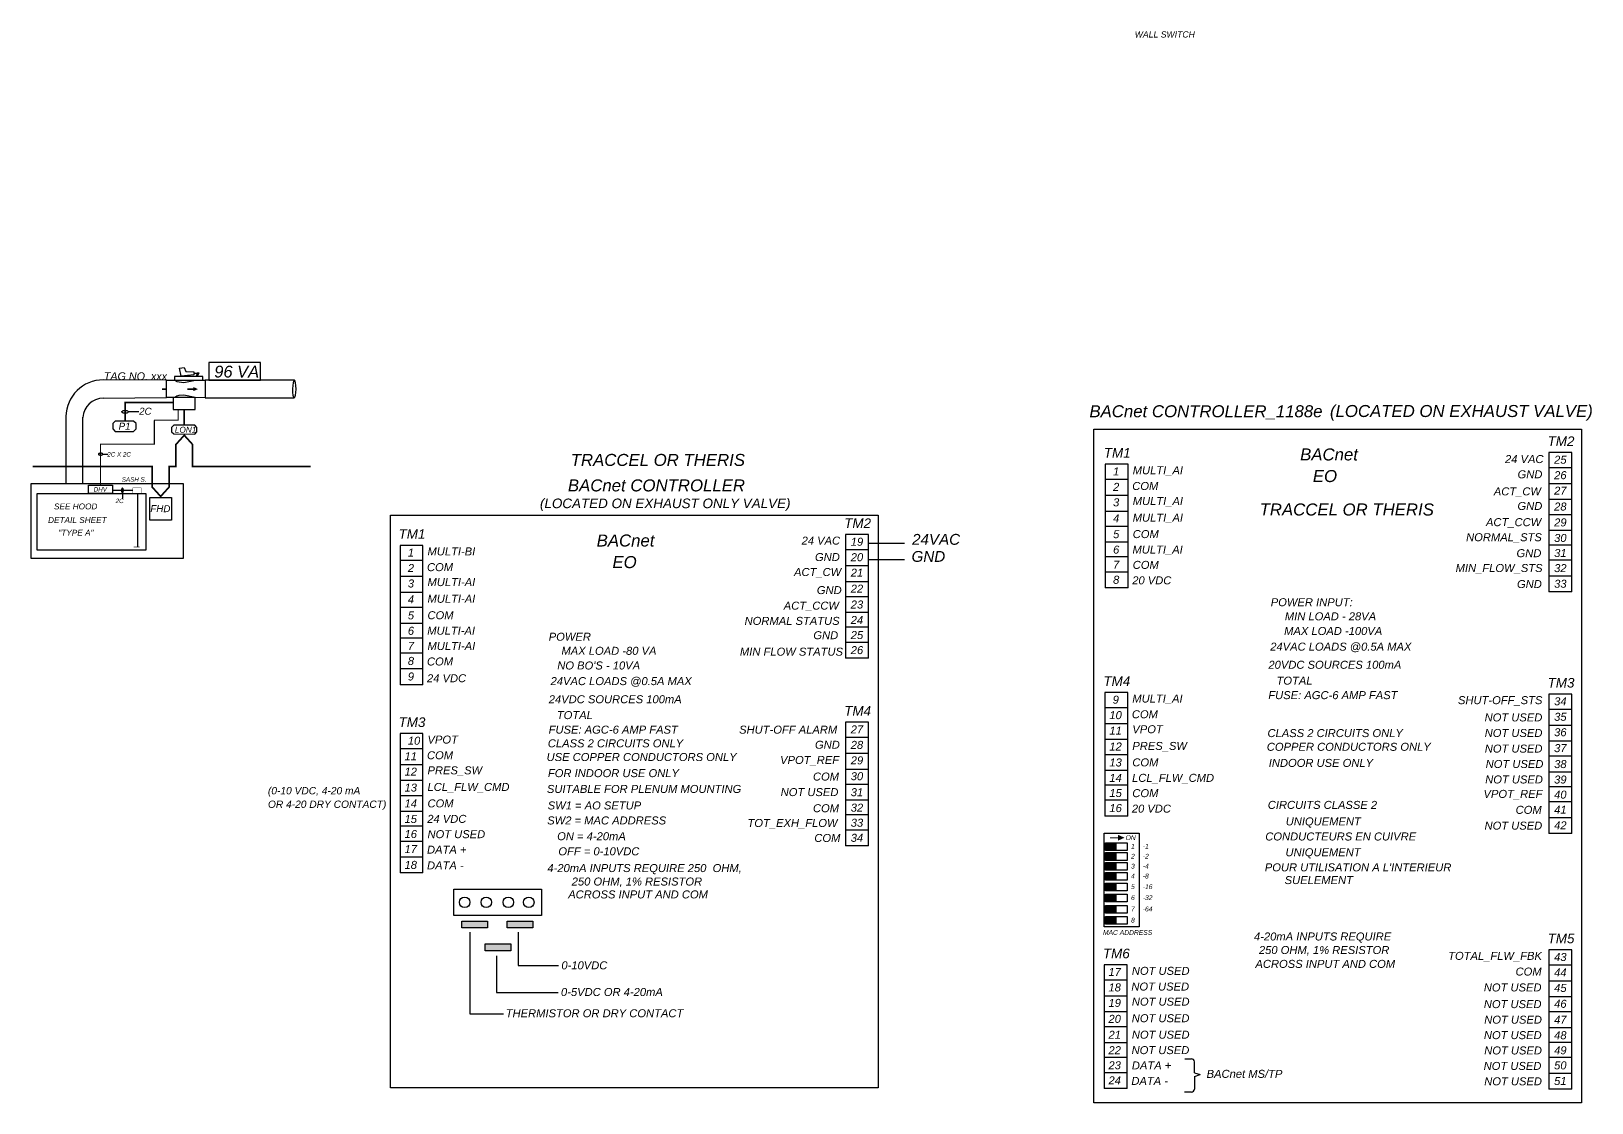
# Model space of a CAD drawing. Header units: inches. Extents: x -1342 to 5137, y -3408 to 967.
# Drawn here: x 1402 to 3339, y -1662 to -332 of the extents above; entities that cross this region are included whole.
import ezdxf
from ezdxf.enums import TextEntityAlignment as Align

# ---------------------------------------------------------------- set-up
doc = ezdxf.new("R2010")
doc.units = ezdxf.units.IN
doc.header["$LTSCALE"] = 0.1
doc.header["$MEASUREMENT"] = 0
for name, color, linetype in [('Hood', 2, 'Continuous'), ('WIRE', 7, 'Continuous'), ('YELLOW', 2, 'Continuous')]:
    doc.layers.add(name, color=color, linetype=linetype)
doc.styles.get("Standard").update_dxf_attribs({"font": 'ariali.ttf'})
doc.dimstyles.get("Standard").update_dxf_attribs({"dimtxt": 0.18, "dimasz": 0.18, "dimexe": 0.18, "dimexo": 0.0625, "dimgap": 0.09, "dimtad": 0, "dimtih": 1, "dimtoh": 1, "dimdec": 4, "dimzin": 0, "dimdsep": 46, "dimtxsty": 'Standard', "dimcen": 0.09, "dimadec": 0, "dimazin": 0, "dimtfac": 1, "dimtdec": 4, "dimtofl": 0, "dimtmove": 0, "dimatfit": 3, "dimfxl": 1, "dimtolj": 1, "dimtzin": 0, "dimarcsym": 0})

# ---------------------------------------------------------------- blocks, each defined once
blk = doc.blocks.new('VNTG_arrow_Right')
at = {"layer": 'YELLOW', "color": 7}
blk.add_lwpolyline([(0.191, 0.002, 0, 0.25, 0), (-0.089, 0.002, 0.25, 0.25, 0)], format="xyseb", dxfattribs=at)
blk = doc.blocks.new('MSTP SUM')
for p, q in [((-0.081, 0.12), (-0.025, 0.12)), ((0, 0.001), (0, 0.094)), ((0, 0), (0.049, -0.015)), ((0, -0.032), (0.049, -0.015)), ((0, -0.033), (0, -0.14)), ((-0.025, -0.165), (-0.084, -0.165))]:
    blk.add_line(p, q)
for centre, start, end in [((-0.025, 0.095), 0, 90), ((-0.025, -0.14), 270, 0)]:
    blk.add_arc(centre, 0.025, start, end)
at = {"layer": 'WIRE', "color": 7}
blk.add_text('BACnet MS/TP', height=0.0685, dxfattribs=at).set_placement((0.105, -0.043))

msp = doc.modelspace()

# ---------------------------------------------------------------- hatches: boundary and pattern name
h = msp.add_hatch(color=256)
h.dxf.hatch_style = 1
h.paths.add_polyline_path([(2748.5, -1339.2), (2735.7, -1339.2), (2735.7, -1348.8), (2748.3, -1348.8)])
h = msp.add_hatch(color=256)
h.dxf.hatch_style = 1
h.paths.add_polyline_path([(2748.5, -1351.5), (2735.7, -1351.5), (2735.7, -1361.1), (2748.3, -1361.1)])
h = msp.add_hatch(color=256)
h.dxf.hatch_style = 1
h.paths.add_polyline_path([(2748.5, -1363.9), (2735.7, -1363.9), (2735.7, -1373.4), (2748.3, -1373.4)])
h = msp.add_hatch(color=256)
h.dxf.hatch_style = 1
h.paths.add_polyline_path([(2748.5, -1376.2), (2735.7, -1376.2), (2735.7, -1385.8), (2748.3, -1385.8)])
h = msp.add_hatch(color=256)
h.dxf.hatch_style = 1
h.paths.add_polyline_path([(2748.5, -1389.3), (2735.7, -1389.3), (2735.7, -1398.9), (2748.3, -1398.9)])
h = msp.add_hatch(color=256)
h.dxf.hatch_style = 1
h.paths.add_polyline_path([(2748.5, -1403), (2735.7, -1403), (2735.7, -1412.5), (2748.3, -1412.5)])
h = msp.add_hatch(color=256)
h.dxf.hatch_style = 1
h.paths.add_polyline_path([(2748.5, -1417), (2735.7, -1417), (2735.7, -1426.6), (2748.3, -1426.6)])
h = msp.add_hatch(color=256)
h.dxf.hatch_style = 1
h.paths.add_polyline_path([(2748.5, -1430.8), (2735.7, -1430.8), (2735.7, -1440.4), (2748.3, -1440.4)])
at = {"layer": 'WIRE'}
for points in [[(1968.5, -1436.5), (1936.6, -1436.5), (1936.6, -1445), (1968.5, -1445)], [(2024.7, -1436.5), (1992.8, -1436.5), (1992.8, -1445), (2024.7, -1445)], [(1997.3, -1464.9), (1965.4, -1464.9), (1965.4, -1473.5), (1997.3, -1473.5)]]:
    msp.add_hatch(color=7, dxfattribs=at).paths.add_polyline_path(points)

# ---------------------------------------------------------------- linework, layer by layer
for p, q in [((2748.5, -1339.2), (2748.3, -1348.8)), ((2748.5, -1351.5), (2748.3, -1361.1)), ((2748.5, -1363.9), (2748.3, -1373.4)), ((2748.5, -1376.2), (2748.3, -1385.8)), ((2748.5, -1389.3), (2748.3, -1398.9)), ((2748.5, -1403), (2748.3, -1412.5)), ((2748.5, -1417), (2748.3, -1426.6)), ((2748.5, -1430.8), (2748.3, -1440.4))]:
    msp.add_line(p, q)
for points in [[(1686.3, -743.3), (1622.3, -743.2), (1622.3, -765.2), (1686.3, -765.3)], [(1472.8, -895.6), (1502.8, -895.6), (1502.8, -905.7), (1472.8, -905.7)], [(1548.9, -911), (1576.1, -911), (1576.1, -939), (1548.9, -939)], [(2734, -1327.3), (2777.5, -1327.3), (2777.5, -1443.6), (2734, -1443.6)], [(2735.7, -1339.2), (2762.3, -1339.2), (2762.3, -1348.8), (2735.7, -1348.8)], [(2735.7, -1351.5), (2762.3, -1351.5), (2762.3, -1361.1), (2735.7, -1361.1)], [(2735.7, -1363.9), (2762.3, -1363.9), (2762.3, -1373.4), (2735.7, -1373.4)], [(2735.7, -1376.2), (2762.3, -1376.2), (2762.3, -1385.8), (2735.7, -1385.8)], [(2735.7, -1389.3), (2762.3, -1389.3), (2762.3, -1398.9), (2735.7, -1398.9)], [(2735.7, -1403), (2762.3, -1403), (2762.3, -1412.5), (2735.7, -1412.5)], [(2735.7, -1417), (2762.3, -1417), (2762.3, -1426.6), (2735.7, -1426.6)], [(2735.7, -1430.8), (2762.3, -1430.8), (2762.3, -1440.4), (2735.7, -1440.4)]]:
    msp.add_lwpolyline(points, close=True)
at = {"const_width": 1.45}
msp.add_lwpolyline([(2751.1, -1333.1), (2741.2, -1333.1)], dxfattribs=at)
at = {"extrusion": (0, 0, -1)}
msp.add_ellipse((1728.4, -776.2), major_axis=(-0.2, -10.8), ratio=0.203088, dxfattribs=at)
at = {"layer": 'Hood', "color": 0, "linetype": 'Continuous'}
for p, q in [((1585.8, -750.3), (1591.6, -749.3)), ((1587.9, -760.2), (1585.8, -750.3)), ((1591.6, -749.3), (1593.7, -754.4)), ((1593.7, -754.4), (1603.7, -754.7)), ((1603.7, -754.7), (1603.7, -756.5)), ((1603.7, -758.8), (1587.9, -760.2)), ((1603.7, -756.5), (1609.7, -756.1)), ((1609.4, -756.9), (1603.7, -757.3)), ((1603.7, -757.3), (1603.7, -758.8)), ((1609.7, -756.1), (1609.4, -756.9))]:
    msp.add_line(p, q, dxfattribs=at)
at = {"layer": 'Hood', "color": 0}
for p, q in [((1569.7, -765.1), (1491.3, -765)), ((1569.7, -786.8), (1569.7, -765.1)), ((1569.7, -765.1), (1579.8, -765.2)), ((1614.7, -760.8), (1579.8, -760.8)), ((1579.8, -760.8), (1579.8, -765.2)), ((1579.8, -765.2), (1582.4, -766.9)), ((1579.8, -765.2), (1614.7, -765.2)), ((1582.4, -766.9), (1591.2, -768.2)), ((1591.2, -768.2), (1605.6, -765.2)), ((1605.6, -765.2), (1617.6, -765.2)), ((1608.4, -756.2), (1606.6, -760.8)), ((1609.7, -756.1), (1607.8, -760.8)), ((1608.4, -756.2), (1609.7, -756.1)), ((1614.7, -765.2), (1614.7, -760.8)), ((1728.6, -765.4), (1617.6, -765.2)), ((1617.6, -765.2), (1617.6, -787)), ((1491.3, -787.7), (1569.7, -786.8)), ((1579.7, -786.8), (1569.7, -786.8)), ((1578.2, -786.9), (1578.1, -801.6)), ((1605.5, -786.9), (1578.2, -786.9)), ((1579.5, -786.8), (1579.7, -786.8)), ((1580.8, -786.4), (1579.7, -786.8)), ((1582.4, -785), (1580.8, -786.4)), ((1584.9, -784.4), (1582.4, -785)), ((1591.2, -783.9), (1584.9, -784.4)), ((1605.5, -786.9), (1591.2, -783.9)), ((1605.5, -801.7), (1605.5, -786.9)), ((1617.6, -787), (1605.5, -786.9)), ((1605.5, -786.9), (1605.5, -786.9)), ((1605.5, -786.9), (1605.5, -786.9)), ((1605.5, -786.9), (1605.5, -786.9)), ((1605.5, -786.9), (1605.5, -786.9)), ((1617.6, -787), (1728.2, -787.1)), ((1444.9, -810.4), (1444.8, -893.3)), ((1465.7, -893.3), (1465.7, -811.3)), ((1535.5, -804.6), (1522.5, -804.5)), ((1578.1, -801.6), (1605.5, -801.7)), ((1506.2, -816), (1503, -819.1)), ((1503, -819.1), (1503, -825.8)), ((1503, -825.8), (1506.2, -829)), ((1528.9, -816), (1506.2, -816)), ((1506.2, -829), (1528.9, -829)), ((1532.1, -819.2), (1528.9, -816)), ((1528.9, -829), (1532.1, -825.8)), ((1532.1, -825.8), (1532.1, -819.2)), ((1578.7, -821.1), (1576, -823.8)), ((1576, -823.8), (1576, -829.3)), ((1576, -829.3), (1578.7, -832)), ((1604.9, -821.1), (1578.7, -821.1)), ((1578.7, -832), (1604.9, -832.1)), ((1607.6, -823.8), (1604.9, -821.1)), ((1604.9, -832.1), (1607.6, -829.4)), ((1607.6, -829.4), (1607.6, -823.8)), ((1490.7, -857), (1497, -857)), ((1527.9, -902.1), (1502.8, -902.1)), ((1515, -904.6), (1515, -912)), ((1533.8, -905.7), (1533.8, -972.4))]:
    msp.add_line(p, q, dxfattribs=at)
for points in [[(1608.9, -776.3, 0, 5.23, 0), (1603, -776.3, 5.23, 5.23, 0)], [(1748.6, -872.5, 2.04, 2.04, 0), (1748.6, -872.5, 2.04, 2.04, 0), (1748.6, -872.5, 2.04, 2.04, 0), (1602.2, -872.5, 2.04, 2.04, 0), (1602.2, -850.4, 2.04, 2.04, 0)]]:
    msp.add_lwpolyline(points, format="xyseb", dxfattribs=at)
at = {"layer": 'Hood', "color": 0, "linetype": 'Continuous'}
for points, const_width in [([(1578.2, -793.1), (1518.4, -793), (1518.4, -816)], 2.13), ([(1554.1, -814.9), (1584.3, -814.9), (1584.3, -814.9), (1584.3, -801.6)], 1.37), ([(1591.8, -821.1), (1591.8, -821.1), (1591.8, -801.6)], 2.13), ([(1487.8, -895.6), (1487.8, -844.7), (1554.7, -844.7), (1554.7, -814.9)], 1.37), ([(1581.4, -850.4), (1581.4, -845.1), (1591.8, -833.6), (1602.2, -845.1), (1602.2, -850.4)], 2.04), ([(1571.9, -872.5), (1571.9, -872.5), (1581.3, -872.5), (1581.4, -850.4)], 2.04), ([(1553.1, -872.5), (1553.1, -872.5), (1403.5, -872.5), (1403.5, -872.5)], 2.04), ([(1552.1, -872.5), (1552.1, -898), (1562.5, -909.5), (1572.9, -898), (1572.9, -872.5)], 2.04)]:
    msp.add_lwpolyline(points, dxfattribs=dict(at, const_width=const_width))
at = {"layer": 'Hood', "color": 0}
for points, const_width in [([(1570.5, -776.2), (1564.3, -776.2)], 2.04), ([(1604.6, -776.3), (1595.7, -776.3)], 2.04), ([(1529.1, -972.4), (1536.4, -972.4)], 0.775)]:
    msp.add_lwpolyline(points, dxfattribs=dict(at, const_width=const_width))
for points in [[(1514.3, -804.5, -0.189716), (1514.5, -803.9, -0.100949), (1515.5, -803.2, -0.059135), (1516.7, -802.8, -0.045568), (1518.4, -802.7, -0.045568), (1520.1, -802.8, -0.059135), (1521.3, -803.2, -0.100949), (1522.3, -803.9, -0.189716), (1522.5, -804.5, -0.189716), (1522.3, -805.1, -0.100949), (1521.3, -805.8, -0.059135), (1520.1, -806.2, -0.045568), (1518.4, -806.3, -0.045568), (1516.7, -806.2, -0.059135), (1515.5, -805.8, -0.100949), (1514.5, -805.1, -0.189716)], [(1490.7, -857, 0.189716), (1490.5, -856.6, 0.100949), (1489.9, -856.2, 0.059135), (1489.1, -856, 0.045568), (1488, -855.9, 0.045568), (1487, -856, 0.059135), (1486.2, -856.2, 0.100949), (1485.5, -856.6, 0.189716), (1485.4, -857, 0.189716), (1485.5, -857.4, 0.100949), (1486.2, -857.9, 0.059135), (1487, -858.1, 0.045568), (1488, -858.2, 0.045568), (1489.1, -858.1, 0.059135), (1489.9, -857.9, 0.100949), (1490.5, -857.4, 0.189716)], [(1515, -904.6, 0.189716), (1515.4, -904.5, 0.100949), (1515.8, -903.8, 0.059135), (1516.1, -903, 0.045568), (1516.2, -902, 0.045568), (1516.1, -900.9, 0.059135), (1515.8, -900.1, 0.100949), (1515.4, -899.5, 0.189716), (1515, -899.3, 0.189716), (1514.6, -899.5, 0.100949), (1514.2, -900.1, 0.059135), (1513.9, -900.9, 0.045568), (1513.8, -902, 0.045568), (1513.9, -903, 0.059135), (1514.2, -903.8, 0.100949), (1514.6, -904.5, 0.189716)]]:
    msp.add_lwpolyline(points, format="xyb", close=True, dxfattribs=at)
msp.add_lwpolyline([(1401.8, -893.3), (1590.5, -893.3), (1590.5, -986.6), (1401.8, -986.6), (1401.8, -893.3)], dxfattribs=at)
msp.add_lwpolyline([(1409, -905.7), (1543.9, -905.7), (1543.9, -976), (1409, -976)], close=True, dxfattribs=at)
at = {"layer": 'Hood', "color": 0, "const_width": 0.444}
msp.add_lwpolyline([(1538.7, -905.7), (1538.7, -899.5, 0.414214), (1537.9, -898.7), (1528.8, -898.7, 0.414214), (1527.9, -899.5), (1527.9, -905.7)], format="xyb", close=True, dxfattribs=at)
at = {"layer": 'Hood', "color": 0}
for centre, radius, start, end in [((1491.2, -811.3), 46.4, 89.8974, 178.8862), ((1491.3, -813.3), 25.6, 90.0048, 175.7229)]:
    msp.add_arc(centre, radius, start, end, dxfattribs=at)
at = {"layer": 'WIRE', "color": 7}
for p, q in [((2735.3, -869.5), (2735.3, -1022.9)), ((2763.8, -869.5), (2735.3, -869.5)), ((2763.8, -1022.9), (2763.8, -869.5)), ((3314.7, -855), (3286.2, -855)), ((3286.2, -855), (3286.2, -1027.9)), ((3314.7, -1027.9), (3314.7, -855)), ((2763.8, -888.6), (2735.3, -888.6)), ((3314.7, -874), (3286.2, -874)), ((2763.8, -908.3), (2735.3, -908.3)), ((3314.7, -893.8), (3286.2, -893.8)), ((2763.8, -928), (2735.3, -928)), ((3314.7, -913.5), (3286.2, -913.5)), ((2763.8, -946.7), (2735.3, -946.7)), ((3314.7, -932.2), (3286.2, -932.2)), ((2441.4, -956.8), (2412.9, -956.8)), ((2412.9, -956.8), (2412.9, -1110.2)), ((2441.4, -1110.2), (2441.4, -956.8)), ((2441.4, -967.3), (2486.2, -967.3)), ((2763.8, -966.4), (2735.3, -966.4)), ((3314.7, -951.9), (3286.2, -951.9)), ((1859.7, -970.2), (1859.7, -1143.1)), ((1888.2, -970.2), (1859.7, -970.2)), ((1888.2, -1143.1), (1888.2, -970.2)), ((2441.4, -975.9), (2412.9, -975.9)), ((2441.4, -987.9), (2486.2, -987.9)), ((2763.8, -984.6), (2735.3, -984.6)), ((3314.7, -970.1), (3286.2, -970.1)), ((1888.2, -989.2), (1859.7, -989.2)), ((2441.4, -995.6), (2412.9, -995.6)), ((2763.8, -1003.4), (2735.3, -1003.4)), ((3314.7, -988.8), (3286.2, -988.8)), ((1888.2, -1009), (1859.7, -1009)), ((2441.4, -1015.3), (2412.9, -1015.3)), ((2763.8, -1022.9), (2735.3, -1022.9)), ((3314.7, -1008.4), (3286.2, -1008.4)), ((1888.2, -1028.7), (1859.7, -1028.7)), ((2441.4, -1034), (2412.9, -1034)), ((3314.7, -1027.9), (3286.2, -1027.9)), ((1888.2, -1047.4), (1859.7, -1047.4)), ((2441.4, -1053.7), (2412.9, -1053.7)), ((1888.2, -1067.1), (1859.7, -1067.1)), ((2441.4, -1071.9), (2412.9, -1071.9)), ((1888.2, -1085.3), (1859.7, -1085.3)), ((1888.2, -1104), (1859.7, -1104)), ((2441.4, -1090.7), (2412.9, -1090.7)), ((1888.2, -1123.6), (1859.7, -1123.6)), ((2441.4, -1110.2), (2412.9, -1110.2)), ((1888.2, -1143.1), (1859.7, -1143.1)), ((2763.2, -1152.8), (2734.7, -1152.8)), ((2734.7, -1152.8), (2734.7, -1306.2)), ((2763.2, -1306.2), (2763.2, -1152.8)), ((3286.2, -1154.8), (3286.2, -1327.7)), ((3314.7, -1154.8), (3286.2, -1154.8)), ((3314.7, -1327.7), (3314.7, -1154.8)), ((2763.2, -1171.8), (2734.7, -1171.8)), ((3314.7, -1173.8), (3286.2, -1173.8)), ((2412.9, -1189.7), (2412.9, -1343.1)), ((2441.4, -1189.7), (2412.9, -1189.7)), ((2441.4, -1343.1), (2441.4, -1189.7)), ((2763.2, -1191.6), (2734.7, -1191.6)), ((3314.7, -1193.6), (3286.2, -1193.6)), ((1888.2, -1203.7), (1859.7, -1203.7)), ((1859.7, -1203.7), (1859.7, -1376.6)), ((1888.2, -1376.6), (1888.2, -1203.7)), ((2441.4, -1208.8), (2412.9, -1208.8)), ((2763.2, -1211.3), (2734.7, -1211.3)), ((3314.7, -1213.3), (3286.2, -1213.3)), ((1888.2, -1222.8), (1859.7, -1222.8)), ((2441.4, -1228.5), (2412.9, -1228.5)), ((2763.2, -1230), (2734.7, -1230)), ((3314.7, -1232), (3286.2, -1232)), ((1888.2, -1242.5), (1859.7, -1242.5)), ((2441.4, -1248.2), (2412.9, -1248.2)), ((2763.2, -1249.7), (2734.7, -1249.7)), ((3314.7, -1251.7), (3286.2, -1251.7)), ((1888.2, -1262.2), (1859.7, -1262.2)), ((2441.4, -1266.9), (2412.9, -1266.9)), ((2763.2, -1267.9), (2734.7, -1267.9)), ((3314.7, -1269.9), (3286.2, -1269.9)), ((1888.2, -1280.9), (1859.7, -1280.9)), ((2441.4, -1286.6), (2412.9, -1286.6)), ((2763.2, -1286.6), (2734.7, -1286.6)), ((3314.7, -1288.6), (3286.2, -1288.6)), ((1888.2, -1300.6), (1859.7, -1300.6)), ((2441.4, -1304.8), (2412.9, -1304.8)), ((2763.2, -1306.2), (2734.7, -1306.2)), ((3314.7, -1308.2), (3286.2, -1308.2)), ((1888.2, -1318.8), (1859.7, -1318.8)), ((2441.4, -1323.6), (2412.9, -1323.6)), ((3314.7, -1327.7), (3286.2, -1327.7)), ((1888.2, -1337.6), (1859.7, -1337.6)), ((2441.4, -1343.1), (2412.9, -1343.1)), ((1888.2, -1357.1), (1859.7, -1357.1)), ((1888.2, -1376.6), (1859.7, -1376.6)), ((3286.2, -1472.1), (3286.2, -1645)), ((3314.7, -1472.1), (3286.2, -1472.1)), ((3314.7, -1645), (3314.7, -1472.1)), ((2734.1, -1490.7), (2734.1, -1644.1)), ((2762.6, -1490.7), (2734.1, -1490.7)), ((2762.6, -1644.1), (2762.6, -1490.7)), ((3314.7, -1491.1), (3286.2, -1491.1)), ((2762.6, -1509.8), (2734.1, -1509.8)), ((3314.7, -1510.9), (3286.2, -1510.9)), ((2762.6, -1529.5), (2734.1, -1529.5)), ((3314.7, -1530.6), (3286.2, -1530.6)), ((2762.6, -1549.2), (2734.1, -1549.2)), ((3314.7, -1549.3), (3286.2, -1549.3)), ((2762.6, -1567.9), (2734.1, -1567.9)), ((3314.7, -1569), (3286.2, -1569)), ((2762.6, -1587.6), (2734.1, -1587.6)), ((3314.7, -1587.2), (3286.2, -1587.2)), ((2762.6, -1605.8), (2734.1, -1605.8)), ((3314.7, -1605.9), (3286.2, -1605.9)), ((2762.6, -1624.6), (2734.1, -1624.6)), ((3314.7, -1625.5), (3286.2, -1625.5)), ((2762.6, -1644.1), (2734.1, -1644.1)), ((3314.7, -1645), (3286.2, -1645))]:
    msp.add_line(p, q, dxfattribs=at)
for points in [[(2721.3, -826.1), (3326.7, -826.1), (3326.7, -1662), (2721.3, -1662)], [(1847.8, -932.9), (2453.2, -932.9), (2453.2, -1643.5), (1847.8, -1643.5)], [(1926.7, -1396.7), (2035.3, -1396.7), (2035.3, -1429.6), (1926.7, -1429.6)], [(1936.6, -1436.5), (1968.5, -1436.5), (1968.5, -1445), (1936.6, -1445)], [(1992.8, -1436.5), (2024.7, -1436.5), (2024.7, -1445), (1992.8, -1445)], [(1965.4, -1464.9), (1997.3, -1464.9), (1997.3, -1473.5), (1965.4, -1473.5)]]:
    msp.add_lwpolyline(points, close=True, dxfattribs=at)
for centre in [(1940, -1413.2), (1966.8, -1413.2), (1994.2, -1413.2), (2019.6, -1413.2)]:
    msp.add_circle(centre, 6.51, dxfattribs=at)

# ---------------------------------------------------------------- block references
for name, p, xscale, yscale, zscale in [('VNTG_arrow_Right', (2753.7, -1333.1), 29.00492655975136, 29.00492655975136, 29.00492655975136), ('MSTP SUM', (2845.9, -1624.8), 145.0246327987568, 145.0246327987568, 145.0246327987568)]:
    msp.add_blockref(name, p, dxfattribs=dict(xscale=xscale, yscale=yscale, zscale=zscale))

# ---------------------------------------------------------------- texts
at = {"layer": 'Hood', "color": 0}
for s, height, p in [('WALL SWITCH', 7.694, (2771.9, -340)), ('2C X 2C', 5.57, (1496.2, -860.1)), ('SASH S.', 5.57, (1514.2, -891.2)), ('DHV', 5.57, (1479.4, -903.4)), ('2C', 5.57, (1506.6, -917.8))]:
    msp.add_text(s, height=height, dxfattribs=at).set_placement(p)
for s, height, p in [('TAG NO. xxx', 9.556, (1491.9, -765)), ('96 VA', 14.61, (1629.1, -761.9)), ('2C', 8.68, (1535.8, -808.1)), ('P1', 8.68, (1510.3, -826.7)), ('LON1', 7.32, (1580.1, -830.4)), ('FHD', 8.68, (1549.7, -929))]:
    msp.add_text(s, height=height, rotation=359.8974, dxfattribs=at).set_placement(p)
for s, height, p in [('SEE HOOD', 7.32, (1457, -925.6)), ('DETAIL SHEET', 7.321, (1459.1, -942.5)), ('"TYPE A"', 7.32, (1457.3, -958.2))]:
    msp.add_text(s, height=height, dxfattribs=at).set_placement(p, align=Align.CENTER)
at = {"layer": 'WIRE', "color": 7}
for s, height, p in [('BACnet CONTROLLER_1188e', 14.909, (3005, -803.8)), ('(LOCATED ON EXHAUST VALVE)', 14.909, (3340.6, -803.5)), ('BACnet', 14.91, (3049, -857.4)), ('TRACCEL OR THERIS', 14.909, (2288, -864.2)), ('BACnet CONTROLLER', 14.909, (2288, -895.8)), ('EO', 14.91, (3023.1, -884.2)), ('(LOCATED ON EXHAUST ONLY VALVE)', 11.927, (2344.5, -918.1)), ('TRACCEL OR THERIS', 14.909, (3143.3, -925.7)), ('BACnet', 14.91, (2175.6, -964.2)), ('EO', 14.91, (2153.5, -991)), ('POWER INPUT:', 9.934, (3042.5, -1040.8)), ('MIN LOAD - 28VA', 9.934, (3071.6, -1058.3)), ('POWER', 9.93, (2096.7, -1083.6)), ('MAX LOAD -100VA', 9.934, (3079.2, -1076.5)), ('MAX LOAD -80 VA', 9.934, (2178.1, -1101.1)), ('24VAC LOADS @0.5A MAX', 9.934, (3115.4, -1095.9)), ("NO BO'S - 10VA", 9.934, (2157.8, -1119.3)), ('20VDC SOURCES 100mA', 9.934, (3102.9, -1118.4)), ('24VAC LOADS @0.5A MAX', 9.934, (2221.9, -1138.7)), ('TOTAL', 9.93, (2992.6, -1138.1)), ('24VDC SOURCES 100mA', 9.934, (2209.4, -1161.2)), ('FUSE: AGC-6 AMP FAST', 9.934, (3098.1, -1156.1)), ('TOTAL', 9.93, (2099.1, -1180.9)), ('FUSE: AGC-6 AMP FAST', 9.934, (2204.6, -1198.9)), ('CLASS 2 CIRCUITS ONLY', 9.934, (3104.8, -1203.2)), ('CLASS 2 CIRCUITS ONLY', 9.934, (2211.3, -1215.9)), ('COPPER CONDUCTORS ONLY', 9.934, (3139.4, -1220.2)), ('USE COPPER CONDUCTORS ONLY', 9.934, (2277.6, -1232.9)), ('INDOOR USE ONLY', 9.934, (3067.8, -1240.2)), ('FOR INDOOR USE ONLY', 9.934, (2206, -1252.9)), ('SUITABLE FOR PLENUM MOUNTING', 9.934, (2283.4, -1272.5)), ('SW1 = AO SETUP', 9.934, (2159.1, -1293)), ('CIRCUITS CLASSE 2', 9.934, (3072.8, -1292.3)), ('SW2 = MAC ADDRESS', 9.934, (2190.1, -1311.6)), ('UNIQUEMENT', 9.93, (3052.6, -1312.8)), ('ON = 4-20mA', 9.934, (2140, -1331.2)), ('CONDUCTEURS EN CUIVRE', 9.934, (3121.3, -1331.5)), ('OFF = 0-10VDC', 9.934, (2156.9, -1349.9)), ('UNIQUEMENT', 9.93, (3052.3, -1351.1)), ('4-20mA INPUTS REQUIRE 250  OHM,', 9.934, (2284, -1370.7)), ("POUR UTILISATION A L'INTERIEUR", 9.934, (3165, -1369.8)), ('250 OHM, 1%%% RESISTOR', 9.934, (2234.8, -1387.4)), ('SUELEMENT', 9.93, (3042.8, -1385.6)), ('ACROSS INPUT AND COM', 9.934, (2242, -1403.4)), ('4-20mA INPUTS REQUIRE ', 9.934, (3094.2, -1455.6)), ('250 OHM, 1%%% RESISTOR', 9.934, (3088, -1472.4)), ('0-10VDC', 9.93, (2117.1, -1491.4)), ('ACROSS INPUT AND COM', 9.934, (3095.2, -1489.6)), ('0-5VDC OR 4-20mA', 9.934, (2186, -1524.5)), ('THERMISTOR OR DRY CONTACT', 9.934, (2211.4, -1550.9))]:
    msp.add_text(s, height=height, dxfattribs=at).set_placement(p, align=Align.MIDDLE_RIGHT)
for s, height, p in [('TM1', 11.92, (2733.5, -861.4)), ('TM2', 11.92, (3284.5, -846.9)), ('24 VAC', 9.93, (3231.6, -868.1)), ('25', 9.93, (3292.6, -868.9)), ('1', 9.93, (2745, -883.4)), ('MULTI_AI', 9.93, (2769.4, -882)), ('GND', 9.93, (3247.2, -887)), ('26', 9.93, (3292.6, -888.1)), ('2', 9.93, (2745, -902.6)), ('COM', 9.93, (2768.8, -901.5)), ('MULTI_AI', 9.93, (2769.4, -920.2)), ('ACT_CW', 9.93, (3217.7, -908.2)), ('27', 9.93, (3292.6, -907.3)), ('3', 9.93, (2745, -921.8)), ('GND', 9.93, (3247.1, -926.3)), ('28', 9.93, (3292.6, -927)), ('TM2', 11.92, (2411.2, -948.7)), ('4', 9.93, (2745, -941.6)), ('MULTI_AI', 9.93, (2769.4, -940.8)), ('ACT_CCW', 9.93, (3208, -946.4)), ('29', 9.93, (3292.6, -946.7)), ('TM1', 11.92, (1857.9, -962.1)), ('24 VAC', 9.93, (2358.3, -969.3)), ('19', 9.93, (2419.3, -970.7)), ('24VAC', 13.46, (2495.5, -969.5)), ('5', 9.93, (2745, -961.3)), ('COM', 9.93, (2769.4, -961.2)), ('NORMAL_STS', 9.93, (3183.3, -965.1)), ('30', 9.93, (3292.6, -966)), ('1', 9.93, (1869.4, -984.1)), ('MULTI-BI', 9.93, (1893.8, -982.7)), ('GND', 9.93, (2374.9, -989.7)), ('20', 9.93, (2419.3, -989.9)), ('GND', 13.46, (2494.8, -990.7)), ('6', 9.93, (2745, -980.5)), ('MULTI_AI', 9.93, (2769.1, -980.4)), ('GND', 9.93, (3245.9, -984.9)), ('31', 9.93, (3292.6, -984.7)), ('2', 9.93, (1869.4, -1003.3)), ('COM', 9.93, (1893.2, -1002.2)), ('ACT_CW', 9.93, (2348.9, -1008.3)), ('21', 9.93, (2419.3, -1009.1)), ('7', 9.93, (2745, -999.2)), ('COM', 9.93, (2769.4, -999.4)), ('MIN_FLOW_STS', 9.934, (3170.3, -1003.3)), ('32', 9.93, (3292.6, -1003.4)), ('3', 9.93, (1869.4, -1022.5)), ('MULTI-AI', 9.93, (1893.8, -1020.8)), ('GND', 9.93, (2377.2, -1030.7)), ('22', 9.93, (2419.3, -1028.9)), ('8', 9.93, (2745, -1017.9)), ('20 VDC', 9.93, (2768.8, -1018.6)), ('GND', 9.93, (3246.5, -1023.2)), ('33', 9.93, (3292.6, -1022.8)), ('4', 9.93, (1869.4, -1042.2)), ('MULTI-AI', 9.93, (1893.8, -1041.5)), ('ACT_CCW', 9.93, (2336.1, -1050)), ('23', 9.93, (2419.3, -1048.6)), ('5', 9.93, (1869.4, -1062)), ('COM', 9.93, (1893.8, -1061.9)), ('NORMAL STATUS', 9.934, (2287.5, -1068.9)), ('24', 9.93, (2419.3, -1067.8)), ('6', 9.93, (1869.4, -1081.2)), ('MULTI-AI', 9.93, (1893.5, -1081.1)), ('GND', 9.93, (2372.9, -1086.7)), ('25', 9.93, (2419.3, -1086.5)), ('7', 9.93, (1869.4, -1099.9)), ('MULTI-AI', 9.93, (1893.8, -1100.1)), ('MIN FLOW STATUS', 9.934, (2281.7, -1107.1)), ('26', 9.93, (2419.3, -1105.2)), ('8', 9.93, (1869.4, -1118.6)), ('COM', 9.93, (1893.2, -1119.3)), ('9', 9.93, (1869.4, -1137.9)), ('24 VDC', 9.93, (1893.2, -1140.1)), ('TM4', 11.92, (2733, -1144.7)), ('TM3', 11.92, (3284.5, -1146.7)), ('9', 9.93, (2744.5, -1166.7)), ('MULTI_AI', 9.93, (2768.9, -1165.3)), ('SHUT-OFF_STS', 9.934, (3173.2, -1167.3)), ('34', 9.93, (3292.6, -1168.7)), ('TM4', 11.92, (2411.2, -1181.6)), ('10', 9.93, (2740.4, -1185.9)), ('COM', 9.93, (2768.3, -1184.8)), ('NOT USED', 9.93, (3206.3, -1188.7)), ('35', 9.93, (3292.6, -1187.9)), ('TM3', 11.92, (1857.9, -1195.6)), ('SHUT-OFF ALARM', 9.934, (2280.7, -1203.9)), ('27', 9.93, (2419.3, -1203.6)), ('11', 9.93, (2740.4, -1205.1)), ('VPOT', 9.93, (2768.9, -1203.4)), ('NOT USED', 9.93, (3206.4, -1208)), ('36', 9.93, (3292.6, -1207.1)), ('10', 9.93, (1869.4, -1217.6)), ('VPOT', 9.93, (1893.8, -1216.2)), ('GND', 9.93, (2374.9, -1222.6)), ('28', 9.93, (2419.3, -1222.8)), ('12', 9.93, (2740.4, -1224.8)), ('PRES_SW', 9.93, (2768.9, -1224.1)), ('NOT USED', 9.93, (3206.5, -1227.4)), ('37', 9.93, (3292.6, -1226.8)), ('11', 9.93, (1865.3, -1236.8)), ('COM', 9.93, (1893.2, -1235.7)), ('VPOT_REF', 9.93, (2331.6, -1241.5)), ('29', 9.93, (2419.3, -1242)), ('13', 9.93, (2740.4, -1244.6)), ('COM', 9.93, (2768.9, -1244.5)), ('NOT USED', 9.93, (3207.6, -1246.5)), ('38', 9.93, (3292.6, -1246.6)), ('12', 9.93, (1865.3, -1256)), ('PRES_SW', 9.93, (1893.8, -1254.4)), ('COM', 9.93, (2372.4, -1262.1)), ('30', 9.93, (2419.3, -1261.7)), ('14', 9.93, (2740.4, -1263.8)), ('LCL_FLW_CMD', 9.934, (2768.6, -1263.7)), ('NOT USED', 9.93, (3207, -1265.7)), ('39', 9.93, (3292.6, -1265.8)), ('(0-10 VDC, 4-20 mA', 9.064, (1695.7, -1279.2)), ('13', 9.93, (1865.3, -1275.8)), ('LCL_FLW_CMD', 9.934, (1893.8, -1275)), ('NOT USED', 9.93, (2332.3, -1281.4)), ('31', 9.93, (2419.3, -1281.5)), ('15', 9.93, (2740.4, -1282.5)), ('COM', 9.93, (2768.9, -1282.7)), ('VPOT_REF', 9.93, (3204.9, -1283.6)), ('40', 9.93, (3292.6, -1284.5)), ('OR 4-20 DRY CONTACT)', 9.064, (1695.7, -1296)), ('14', 9.93, (1865.3, -1295.5)), ('COM', 9.93, (1893.8, -1295.4)), ('COM', 9.93, (2372.4, -1301.4)), ('32', 9.93, (2419.3, -1300.7)), ('16', 9.93, (2740.4, -1301.2)), ('20 VDC', 9.93, (2768.3, -1301.9)), ('COM', 9.93, (3244.8, -1303.4)), ('41', 9.93, (3292.6, -1303.2)), ('15', 9.93, (1865.3, -1314.7)), ('24 VDC', 9.93, (1893.5, -1314.6)), ('TOT_EXH_FLOW', 9.934, (2291.1, -1319.7)), ('33', 9.93, (2419.3, -1319.4)), ('NOT USED', 9.93, (3206.2, -1323)), ('42', 9.93, (3292.6, -1322.6)), ('16', 9.93, (1865.3, -1333.4)), ('NOT USED', 9.93, (1893.8, -1333.6)), ('COM', 9.93, (2374.1, -1338.3)), ('34', 9.93, (2419.3, -1338.1)), ('ON', 5.96, (2760.6, -1336)), ('17', 9.93, (1865.3, -1352.1)), ('DATA +', 9.93, (1893.2, -1352.8)), ('2', 5.96, (2767.3, -1359)), ('1', 5.96, (2767.3, -1346.6)), ('-1', 5.96, (2781.9, -1346.6)), ('-2', 5.96, (2781.9, -1359)), ('18', 9.93, (1865.3, -1371.7)), ('DATA -', 9.93, (1893.2, -1372.4)), ('3', 5.96, (2767.3, -1371.3)), ('-4', 5.96, (2781.9, -1371.3)), ('4', 5.96, (2767.3, -1383.6)), ('5', 5.96, (2767.3, -1396.7)), ('-8', 5.96, (2781.9, -1383.6)), ('-16', 5.96, (2781.9, -1396.7)), ('6', 5.96, (2767.3, -1410.4)), ('-32', 5.96, (2781.9, -1410.4)), ('8', 5.96, (2767.3, -1438.3)), ('7', 5.96, (2767.3, -1424.4)), ('-64', 5.96, (2781.9, -1424.4)), ('MAC ADDRESS', 5.961, (2732.5, -1453.6)), ('TM5', 11.92, (3284.5, -1464)), ('TM6', 11.92, (2732.4, -1482.6)), ('TOTAL_FLW_FBK', 9.934, (3161, -1484.6)), ('43', 9.93, (3292.6, -1486)), ('17', 9.93, (2739.3, -1504.6)), ('NOT USED', 9.93, (2768.3, -1503.2)), ('COM', 9.93, (3244.7, -1504.1)), ('44', 9.93, (3292.6, -1505.2)), ('18', 9.93, (2739.3, -1523.8)), ('NOT USED', 9.93, (2767.7, -1522.7)), ('NOT USED', 9.93, (3205.3, -1523.8)), ('45', 9.93, (3292.6, -1524.4)), ('19', 9.93, (2739.3, -1543)), ('NOT USED', 9.93, (2768.3, -1541.4)), ('NOT USED', 9.93, (3205.3, -1544.5)), ('46', 9.93, (3292.6, -1544.1)), ('20', 9.93, (2739.3, -1562.8)), ('NOT USED', 9.93, (2768.2, -1562)), ('NOT USED', 9.93, (3205.8, -1563.8)), ('47', 9.93, (3292.6, -1563.8)), ('21', 9.93, (2739.3, -1582.5)), ('NOT USED', 9.93, (2768.3, -1582.4)), ('NOT USED', 9.93, (3205.4, -1583)), ('48', 9.93, (3292.6, -1583.1)), ('22', 9.93, (2739.3, -1601.7)), ('NOT USED', 9.93, (2768, -1601.6)), ('NOT USED', 9.93, (3205.8, -1602)), ('49', 9.93, (3292.6, -1601.8)), ('23', 9.93, (2739.3, -1620.4)), ('DATA +', 9.93, (2768.3, -1620.6)), ('NOT USED', 9.93, (3205.1, -1621.2)), ('50', 9.93, (3292.6, -1620.5)), ('24', 9.93, (2739.3, -1639.1)), ('DATA -', 9.93, (2767.7, -1639.8)), ('NOT USED', 9.93, (3205.8, -1640.3)), ('51', 9.93, (3292.6, -1639.9))]:
    msp.add_text(s, height=height, dxfattribs=at).set_placement(p)

# ---------------------------------------------------------------- leaders
for points in [[(1946.2, -1450.3), (1946.2, -1551.7), (1988.1, -1551.7)], [(2006.2, -1450.3), (2006.2, -1491.7), (2056.5, -1491.7)], [(1979.3, -1479.8), (1979.3, -1525.3), (2056, -1525.3)]]:
    msp.add_leader(points, dimstyle='Standard', override={"dimgap": 0.09, "dimtad": 0}, dxfattribs=at)

doc.saveas('drawing.dxf')
